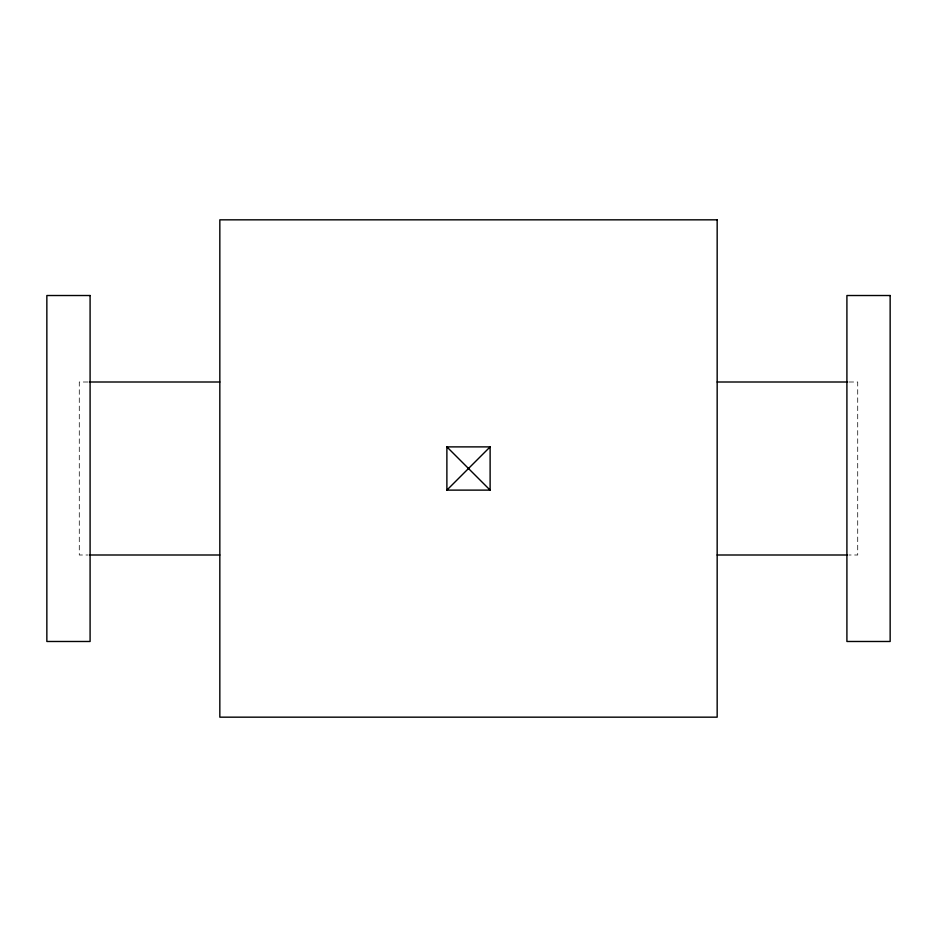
<?xml version="1.0" encoding="UTF-8"?>
<svg xmlns="http://www.w3.org/2000/svg" width="937" height="937" viewBox="0 0 937 937"><rect width="100%" height="100%" fill="white"/><g stroke="black" fill="none" stroke-linecap="round" stroke-linejoin="round"><path stroke-width="0.7" stroke-dasharray="4.68 3.51" d="M87.973 382.003L79.282 382.003L79.282 554.997L87.973 554.997M848.934 382.003L857.718 382.003L857.718 554.997L848.934 554.997"/><path stroke-width="1.41" d="M446.879 490.121L490.121 446.879L446.879 446.879L446.879 490.121L490.121 490.121L490.121 446.879M89.425 382.003L219.832 382.003M717.168 382.003L847.47 382.003M89.425 554.997L219.832 554.997M717.168 554.997L847.47 554.997M446.879 446.879L490.121 490.121M717.168 219.832L219.832 219.832L219.832 717.168L717.168 717.168L717.168 219.832M90.093 295.518L46.85 295.518L46.85 641.482L90.093 641.482L90.093 295.518M890.15 295.518L846.907 295.518L846.907 641.482L890.15 641.482L890.15 295.518"/></g></svg>
